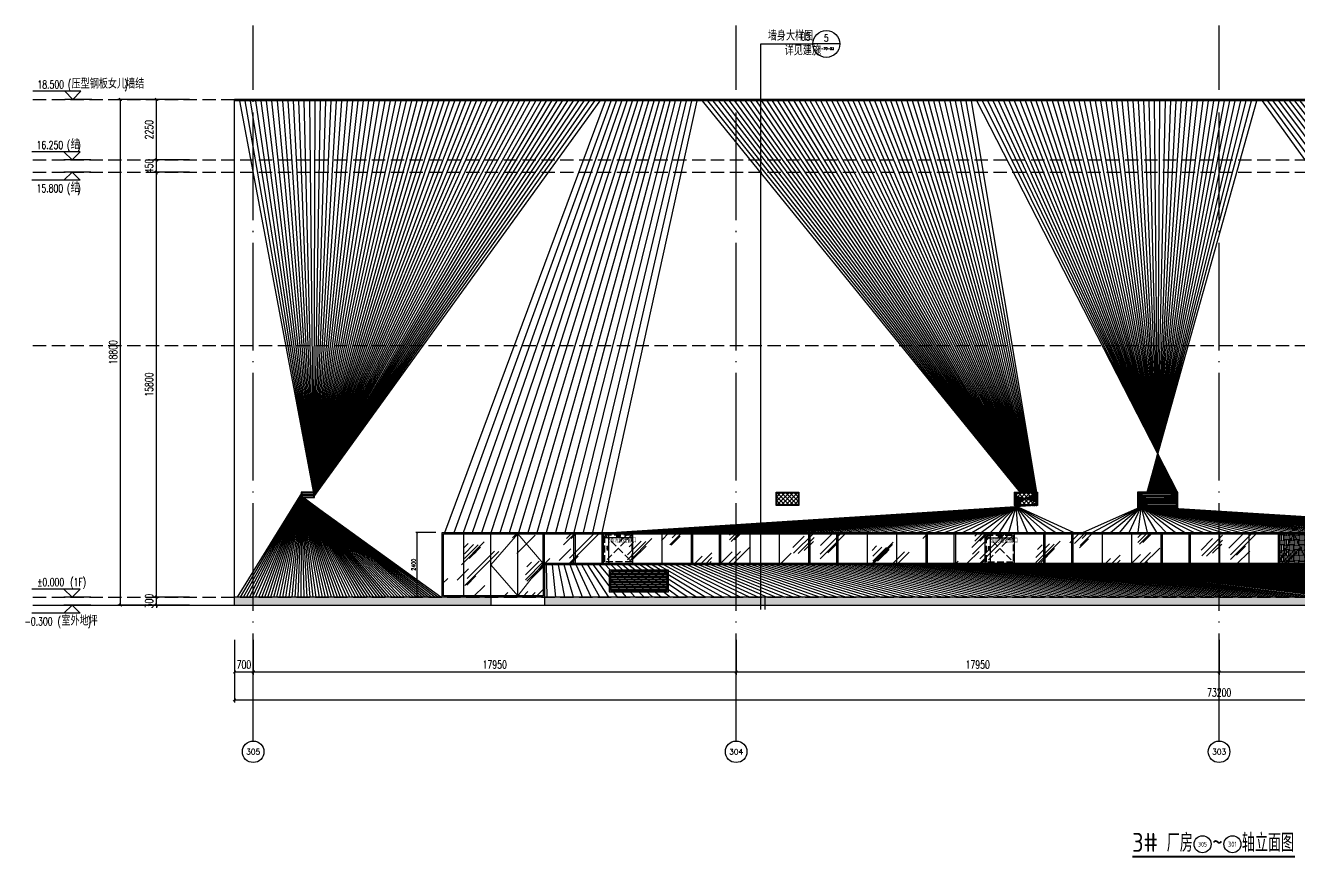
# Model space of a CAD drawing. Extents: x -4210259 to 293730, y -7499 to 868879.
# Drawn here: x -363294 to -315941, y 507556 to 538485 of the extents above; entities that cross this region are included whole.
import ezdxf
from ezdxf.enums import TextEntityAlignment as Align

# ---------------------------------------------------------------- set-up
doc = ezdxf.new("R2010")
doc.units = 0
doc.header["$LTSCALE"] = 1000
doc.header["$MEASUREMENT"] = 0
for name, pattern in [('__DASH', [0.35, 0.25, -0.1]), ('DASH', [0.35, 0.25, -0.1]), ('DOTE', [2.4200000000000004, 2, -0.2, 0.02, -0.2])]:
    doc.linetypes.add(name, pattern=pattern)
doc.layers.get('Defpoints').update_dxf_attribs({"color": 210})
for name, color, linetype in [('A-AXIS-D', 1, 'Continuous'), ('A-AXIS-DOTE', 14, 'DOTE'), ('A-AXIS-DP', 126, 'Continuous'), ('A-AXIS-SYMB', 3, 'Continuous'), ('A-HATCH-2', 251, 'Continuous'), ('A-LIN-V', 9, 'Continuous'), ('A-WINDOW', 140, 'Continuous'), ('A-云线', 50, 'Continuous'), ('AS-WALL', 40, 'Continuous'), ('DIM_ELEV', 3, 'Continuous'), ('DIM_SYMB', 3, 'Continuous'), ('PUB_DIM', 3, 'Continuous'), ('PUB_TEXT', 7, 'Continuous'), ('SPACE', 7, 'Continuous'), ('SPACE_HATCH', 8, 'Continuous'), ('建-文字', 7, 'Continuous')]:
    doc.layers.add(name, color=color, linetype=linetype)
doc.layers.add('A-WALL-HATCH', color=8, linetype='Continuous', lineweight=13)
doc.layers.add('A-加建区域', color=47, linetype='Continuous', plot=False)
doc.styles.add('_TCH_AXIS', font='COMPLEX', dxfattribs={"bigfont": 'GBCBIG'})
doc.styles.add('_TCH_DIM', font='SIMPLEX', dxfattribs={"bigfont": 'GBCBIG'})
doc.styles.add('_TCH_DIM_T3', font='SIMPLEX', dxfattribs={"width": 0.7058823529411765, "bigfont": 'GBCBIG'})
doc.styles.add('_TCH_SPACE', font='SIMPLEX', dxfattribs={"height": 5, "bigfont": 'GBCBIG'})
doc.styles.add('A-DIM_T3', font='SIMPLEX', dxfattribs={"width": 0.7058823529411765, "bigfont": 'GBCBIG'})
doc.styles.add('A-STANDARD', font='SIMPLEX', dxfattribs={"bigfont": 'GBCBIG'})
doc.styles.get("Standard").update_dxf_attribs({"font": 'gbenor.shx', "bigfont": 'gbcbig.shx'})
doc.dimstyles.new('_TCH_ARCH&&100', dxfattribs={"dimtxt": 297.5, "dimasz": 100, "dimexe": 100, "dimexo": 100, "dimgap": 126.25, "dimtad": 1, "dimdec": 0, "dimzin": 0, "dimdsep": 46, "dimtxsty": '_TCH_DIM_T3', "dimblk": 'ARCHTICK', "dimcen": 0.09, "dimclrt": 7, "dimazin": 2, "dimtfac": 1, "dimtdec": 0, "dimtix": 1, "dimtmove": 2, "dimatfit": 3, "dimfxl": 0, "dimtolj": 1, "dimtzin": 0, "dimarcsym": 0})
doc.dimstyles.new('_TCH_ARCH&&20', dxfattribs={"dimtxt": 59.5, "dimasz": 20, "dimexe": 20, "dimexo": 20, "dimgap": 25.25, "dimtad": 1, "dimdec": 0, "dimzin": 0, "dimdsep": 46, "dimtxsty": '_TCH_DIM_T3', "dimblk": 'ARCHTICK', "dimcen": 0.09, "dimclrt": 7, "dimazin": 2, "dimtfac": 1, "dimtdec": 0, "dimtix": 1, "dimtmove": 2, "dimatfit": 3, "dimfxl": 0, "dimtolj": 1, "dimtzin": 0, "dimarcsym": 0})
doc.dimstyles.new('_TCH_ARCH&&50', dxfattribs={"dimtxt": 148.75, "dimasz": 50, "dimexe": 50, "dimexo": 50, "dimgap": 63.12500000000001, "dimtad": 1, "dimdec": 0, "dimzin": 0, "dimdsep": 46, "dimtxsty": '_TCH_DIM_T3', "dimblk": 'ARCHTICK', "dimcen": 0.09, "dimclrt": 7, "dimazin": 2, "dimtfac": 1, "dimtdec": 0, "dimtix": 1, "dimtmove": 2, "dimatfit": 3, "dimfxl": 0, "dimtolj": 1, "dimtzin": 0, "dimarcsym": 0})
doc.dimstyles.new('A-DIM&&100', dxfattribs={"dimtxt": 297.5, "dimasz": 100, "dimexe": 100, "dimexo": 100, "dimgap": 126.25, "dimtad": 1, "dimdec": 0, "dimzin": 0, "dimdsep": 46, "dimtxsty": 'A-DIM_T3', "dimblk": 'ARCHTICK', "dimcen": 0.09, "dimclrt": 7, "dimazin": 2, "dimtfac": 1, "dimtdec": 0, "dimtix": 1, "dimtmove": 2, "dimatfit": 3, "dimfxl": 0, "dimtolj": 1, "dimtzin": 0, "dimarcsym": 0})
pattern_1 = [(0, (0, 0), (187.5, 187.5), [187.5, -187.5]), (0, (0, 70.3125), (187.5, 187.5), [187.5, -187.5]), (0, (0, 140.625), (187.5, 187.5), [187.5, -187.5]), (90, (23.4375, 164.0625), (-187.5, 187.5), [187.5, -187.5]), (90, (93.75, 164.0625), (-187.5, 187.5), [187.5, -187.5]), (90, (164.0625, 164.0625), (-187.5, 187.5), [187.5, -187.5])]
pattern_2 = [(180, (0, 0), (-7.105427357601002e-15, -95.25), []), (180, (-15.87500685704576, 15.87500685704577), (-7.105427357601002e-15, -95.25), []), (180, (-31.75001371409153, 31.75001371409153), (-7.105427357601002e-15, -95.25), []), (180, (-47.62505592647635, 47.62505592647636), (-7.105427357601002e-15, -95.25), [])]

# ---------------------------------------------------------------- blocks, each defined once
blk = doc.blocks.new('_ArchTick')
at = {"color": 0, "linetype": 'ByBlock', "const_width": 0.4}
blk.add_lwpolyline([(-0.5, -0.5), (0.5, 0.5)], dxfattribs=at)
blk = doc.blocks.new('*D1222')
at = {"layer": 'Defpoints', "color": 0}
for p in [(74221.80499686534, -10680.46465537779), (75221.80499686545, -10680.46465537779), (75221.80499686545, -10753.76423470485)]:
    blk.add_point(p, dxfattribs=at)
at = {"layer": 'PUB_DIM', "color": 0, "lineweight": -2}
for p, q in [((74221.80499686534, -10700.46465537779), (74221.80499686534, -10773.76423470485)), ((74221.80499686534, -10753.76423470485), (75221.80499686545, -10753.76423470485)), ((75221.80499686545, -10700.46465537779), (75221.80499686545, -10773.76423470485))]:
    blk.add_line(p, q, dxfattribs=at)
at = {"layer": 'PUB_DIM', "color": 0, "lineweight": -2, "xscale": 20, "yscale": 20, "zscale": 20, "rotation": 180}
blk.add_blockref('_ArchTick', (74221.80499686534, -10753.76423470485), dxfattribs=at)
at = {"layer": 'PUB_DIM', "color": 0, "lineweight": -2, "xscale": 20, "yscale": 20, "zscale": 20}
blk.add_blockref('_ArchTick', (75221.80499686545, -10753.76423470485), dxfattribs=at)
at = {"layer": 'PUB_DIM', "color": 7, "insert": (74721.8049968654, -10698.76423470485), "char_height": 59.5, "attachment_point": 5, "style": '_TCH_DIM_T3'}
blk.add_mtext('\\A1;1000', dxfattribs=at)
blk = doc.blocks.new('*D1223')
at = {"layer": 'Defpoints', "color": 0}
for p in [(74323.0209562667, -10659.13845430536), (74374.43171621527, -10659.13845430536), (74323.0209562667, -11659.13845430513)]:
    blk.add_point(p, dxfattribs=at)
at = {"layer": 'PUB_DIM', "color": 0, "lineweight": -2}
for p, q in [((74343.0209562667, -10659.13845430536), (74394.43171621527, -10659.13845430536)), ((74374.43171621527, -11659.13845430513), (74374.43171621527, -10659.13845430536)), ((74343.0209562667, -11659.13845430513), (74394.43171621527, -11659.13845430513))]:
    blk.add_line(p, q, dxfattribs=at)
at = {"layer": 'PUB_DIM', "color": 0, "lineweight": -2, "xscale": 20, "yscale": 20, "zscale": 20}
for p, rotation in [((74374.43171621527, -10659.13845430536), 90), ((74374.43171621527, -11659.13845430513), 270)]:
    blk.add_blockref('_ArchTick', p, dxfattribs=dict(at, rotation=rotation))
at = {"layer": 'PUB_DIM', "color": 7, "insert": (74319.43171621526, -11159.13845430526), "char_height": 59.5, "attachment_point": 5, "rotation": 90, "style": '_TCH_DIM_T3'}
blk.add_mtext('\\A1;1000', dxfattribs=at)
blk = doc.blocks.new('342432')
at = {"layer": 'A-WALL-HATCH'}
h = blk.add_hatch(dxfattribs=at)
h.set_pattern_fill('ANSI34', color=256, scale=10, angle=135)
h.set_pattern_definition(pattern_2)
h.paths.add_polyline_path([(-1664950.163610137, 519967.4520265143), (-1664510.163610137, 519967.4520265143), (-1664510.163610137, 520107.4520265143), (-1664950.163610137, 520107.4520265143)])
at = {"layer": 'A-WINDOW'}
for points in [[(-1664980.163610137, 519937.4520265143), (-1664480.163610137, 519937.4520265143), (-1664480.163610137, 520137.4520265143), (-1664980.163610137, 520137.4520265143)], [(-1664950.163610137, 519967.4520265143), (-1664510.163610137, 519967.4520265143), (-1664510.163610137, 520107.4520265143), (-1664950.163610137, 520107.4520265143)]]:
    blk.add_lwpolyline(points, close=True, dxfattribs=at)
blk = doc.blocks.new('w42341232')
at = {"layer": 'A-HATCH-2'}
h = blk.add_hatch(dxfattribs=at)
h.set_pattern_fill('ANSI37', color=256, scale=70)
h.set_pattern_definition([(45, (0, 0), (-78.57724105935509, 78.57724105935509), []), (135, (0, 0), (-78.57724105935509, -78.57724105935507), [])])
h.paths.add_polyline_path([(-326518.0976052908, 521107.4520265142), (-325728.0976052908, 521107.4520265142), (-325728.0976052908, 520667.4520265142), (-326518.0976052908, 520667.4520265142)])
at = {"layer": 'A-WINDOW'}
for points in [[(-326548.0976052908, 521137.4520265142), (-325698.0976052908, 521137.4520265142), (-325698.0976052908, 520637.4520265142), (-326548.0976052908, 520637.4520265142)], [(-326518.0976052908, 521107.4520265142), (-325728.0976052908, 521107.4520265142), (-325728.0976052908, 520667.4520265142), (-326518.0976052908, 520667.4520265142)]]:
    blk.add_lwpolyline(points, close=True, dxfattribs=at)
blk = doc.blocks.new('*D472')
at = {"layer": 'A-AXIS-D', "color": 0, "lineweight": -2}
for p, q in [((-358529.4559648435, 535737.452026525), (-359862.7892981769, 535737.452026525)), ((-359762.7892981769, 516937.4520265248), (-359762.7892981769, 535737.452026525)), ((-358529.4559648435, 516937.4520265248), (-359862.7892981769, 516937.4520265248))]:
    blk.add_line(p, q, dxfattribs=at)
at = {"layer": 'Defpoints', "color": 0}
for p in [(-359762.7892981769, 535737.452026525), (-358429.4559648435, 535737.452026525), (-358429.4559648435, 516937.4520265248)]:
    blk.add_point(p, dxfattribs=at)
at = {"layer": 'A-AXIS-D', "color": 0, "lineweight": -2, "xscale": 100, "yscale": 100, "zscale": 100}
for p, rotation in [((-359762.7892981769, 535737.452026525), 90), ((-359762.7892981769, 516937.4520265248), 270)]:
    blk.add_blockref('_ArchTick', p, dxfattribs=dict(at, rotation=rotation))
at = {"layer": 'A-AXIS-D', "color": 7, "insert": (-360037.7892981767, 526337.4520265249), "char_height": 297.5, "attachment_point": 5, "rotation": 90, "style": '_TCH_DIM_T3'}
blk.add_mtext('\\A1;18800', dxfattribs=at)
blk = doc.blocks.new('*D473')
at = {"layer": 'A-AXIS-D', "color": 0, "lineweight": -2}
for p, q in [((-357194.4559648426, 517237.4520265251), (-358527.7892981762, 517237.4520265251)), ((-358427.7892981762, 517237.4520265251), (-358427.7892981762, 517337.4520265251)), ((-358427.7892981762, 516937.4520265248), (-358427.7892981762, 517237.4520265251)), ((-357194.4559648426, 516937.4520265248), (-358527.7892981762, 516937.4520265248)), ((-358427.7892981762, 516937.4520265248), (-358427.7892981762, 516837.4520265248))]:
    blk.add_line(p, q, dxfattribs=at)
at = {"layer": 'Defpoints', "color": 0}
for p in [(-358427.7892981762, 517237.4520265251), (-357094.4559648426, 517237.4520265251), (-357094.4559648426, 516937.4520265248)]:
    blk.add_point(p, dxfattribs=at)
at = {"layer": 'A-AXIS-D', "color": 0, "lineweight": -2, "xscale": 100, "yscale": 100, "zscale": 100}
for p, rotation in [((-358427.7892981762, 517237.4520265251), 270), ((-358427.7892981762, 516937.4520265248), 90)]:
    blk.add_blockref('_ArchTick', p, dxfattribs=dict(at, rotation=rotation))
at = {"layer": 'A-AXIS-D', "color": 7, "insert": (-358702.789298176, 517087.4520265249), "char_height": 297.5, "attachment_point": 5, "rotation": 90, "style": '_TCH_DIM_T3'}
blk.add_mtext('\\A1;300', dxfattribs=at)
blk = doc.blocks.new('*D474')
at = {"layer": 'A-AXIS-D', "color": 0, "lineweight": -2}
for p, q in [((-357194.4559648426, 533037.4520265253), (-358527.7892981762, 533037.4520265253)), ((-358427.7892981762, 517237.4520265251), (-358427.7892981762, 533037.4520265253)), ((-357194.4559648426, 517237.4520265251), (-358527.7892981762, 517237.4520265251))]:
    blk.add_line(p, q, dxfattribs=at)
at = {"layer": 'Defpoints', "color": 0}
for p in [(-358427.7892981762, 533037.4520265253), (-357094.4559648426, 533037.4520265253), (-357094.4559648426, 517237.4520265251)]:
    blk.add_point(p, dxfattribs=at)
at = {"layer": 'A-AXIS-D', "color": 0, "lineweight": -2, "xscale": 100, "yscale": 100, "zscale": 100}
for p, rotation in [((-358427.7892981762, 533037.4520265253), 90), ((-358427.7892981762, 517237.4520265251), 270)]:
    blk.add_blockref('_ArchTick', p, dxfattribs=dict(at, rotation=rotation))
at = {"layer": 'A-AXIS-D', "color": 7, "insert": (-358702.789298176, 525137.4520265252), "char_height": 297.5, "attachment_point": 5, "rotation": 90, "style": '_TCH_DIM_T3'}
blk.add_mtext('\\A1;15800', dxfattribs=at)
blk = doc.blocks.new('*D475')
at = {"layer": 'A-AXIS-D', "color": 0, "lineweight": -2}
for p, q in [((-357194.4559648426, 533487.4520265253), (-358527.7892981762, 533487.4520265253)), ((-358427.7892981762, 533487.4520265253), (-358427.7892981762, 533587.4520265253)), ((-358427.7892981762, 533037.4520265253), (-358427.7892981762, 533487.4520265253)), ((-357194.4559648426, 533037.4520265253), (-358527.7892981762, 533037.4520265253)), ((-358427.7892981762, 533037.4520265253), (-358427.7892981762, 532937.4520265253))]:
    blk.add_line(p, q, dxfattribs=at)
at = {"layer": 'Defpoints', "color": 0}
for p in [(-358427.7892981762, 533487.4520265253), (-357094.4559648426, 533487.4520265253), (-357094.4559648426, 533037.4520265253)]:
    blk.add_point(p, dxfattribs=at)
at = {"layer": 'A-AXIS-D', "color": 0, "lineweight": -2, "xscale": 100, "yscale": 100, "zscale": 100}
for p, rotation in [((-358427.7892981762, 533487.4520265253), 270), ((-358427.7892981762, 533037.4520265253), 90)]:
    blk.add_blockref('_ArchTick', p, dxfattribs=dict(at, rotation=rotation))
at = {"layer": 'A-AXIS-D', "color": 7, "insert": (-358702.789298176, 533262.4520265253), "char_height": 297.5, "attachment_point": 5, "rotation": 90, "style": '_TCH_DIM_T3'}
blk.add_mtext('\\A1;450', dxfattribs=at)
blk = doc.blocks.new('*D476')
at = {"layer": 'A-AXIS-D', "color": 0, "lineweight": -2}
for p, q in [((-357194.4559648426, 535737.4520265252), (-358527.7892981762, 535737.4520265252)), ((-358427.7892981762, 533487.4520265253), (-358427.7892981762, 535737.4520265252)), ((-357194.4559648426, 533487.4520265253), (-358527.7892981762, 533487.4520265253))]:
    blk.add_line(p, q, dxfattribs=at)
at = {"layer": 'Defpoints', "color": 0}
for p in [(-358427.7892981762, 535737.4520265252), (-357094.4559648426, 535737.4520265252), (-357094.4559648426, 533487.4520265253)]:
    blk.add_point(p, dxfattribs=at)
at = {"layer": 'A-AXIS-D', "color": 0, "lineweight": -2, "xscale": 100, "yscale": 100, "zscale": 100}
for p, rotation in [((-358427.7892981762, 535737.4520265252), 90), ((-358427.7892981762, 533487.4520265253), 270)]:
    blk.add_blockref('_ArchTick', p, dxfattribs=dict(at, rotation=rotation))
at = {"layer": 'A-AXIS-D', "color": 7, "insert": (-358702.789298176, 534612.4520265253), "char_height": 297.5, "attachment_point": 5, "rotation": 90, "style": '_TCH_DIM_T3'}
blk.add_mtext('\\A1;2250', dxfattribs=at)
blk = doc.blocks.new('*D751')
at = {"layer": 'A-AXIS-DP', "color": 0, "lineweight": -2}
for p, q in [((-348045.0000038234, 519637.4520265395), (-348780.0000076382, 519637.4520265395)), ((-348730.0000076382, 517237.4520265294), (-348730.0000076382, 519637.4520265395)), ((-348045.0000038234, 517237.4520265294), (-348780.0000076382, 517237.4520265294))]:
    blk.add_line(p, q, dxfattribs=at)
at = {"layer": 'Defpoints', "color": 0}
for p in [(-348730.0000076382, 519637.4520265395), (-347995.0000038234, 519637.4520265395), (-347995.0000038234, 517237.4520265294)]:
    blk.add_point(p, dxfattribs=at)
at = {"layer": 'A-AXIS-DP', "color": 0, "lineweight": -2, "xscale": 50, "yscale": 50, "zscale": 50}
for p, rotation in [((-348730.0000076382, 519637.4520265395), 90), ((-348730.0000076382, 517237.4520265294), 270)]:
    blk.add_blockref('_ArchTick', p, dxfattribs=dict(at, rotation=rotation))
at = {"layer": 'A-AXIS-DP', "color": 7, "insert": (-348867.500007638, 518437.4520265344), "char_height": 148.75, "attachment_point": 5, "rotation": 90, "style": '_TCH_DIM_T3'}
blk.add_mtext('\\A1;2400', dxfattribs=at)
blk = doc.blocks.new('*D752')
at = {"layer": 'A-AXIS-D', "color": 0, "lineweight": -2}
for p, q in [((-355526.3946462508, 514609.9999999998), (-355526.3946462508, 513313.376494436)), ((-282326.4466519814, 514609.9999999989), (-282326.4466519814, 513313.376494436)), ((-355526.3946462508, 513413.376494436), (-282326.4466519814, 513413.376494436))]:
    blk.add_line(p, q, dxfattribs=at)
at = {"layer": 'Defpoints', "color": 0}
for p in [(-355526.3946462508, 514709.9999999998), (-282326.4466519814, 514709.9999999989), (-282326.4466519814, 513413.376494436)]:
    blk.add_point(p, dxfattribs=at)
at = {"layer": 'A-AXIS-D', "color": 0, "lineweight": -2, "xscale": 100, "yscale": 100, "zscale": 100, "rotation": 180}
blk.add_blockref('_ArchTick', (-355526.3946462508, 513413.376494436), dxfattribs=at)
at = {"layer": 'A-AXIS-D', "color": 0, "lineweight": -2, "xscale": 100, "yscale": 100, "zscale": 100}
blk.add_blockref('_ArchTick', (-282326.4466519814, 513413.376494436), dxfattribs=at)
at = {"layer": 'A-AXIS-D', "color": 7, "insert": (-318926.4206491161, 513688.376494436), "char_height": 297.5, "attachment_point": 5, "style": 'A-DIM_T3'}
blk.add_mtext('\\A1;73200', dxfattribs=at)
blk = doc.blocks.new('*D755')
at = {"layer": 'A-AXIS-D', "color": 0, "lineweight": -2}
for p, q in [((-318926.3946490884, 515649.9999999996), (-318926.3946490884, 514353.3764944368)), ((-300976.3946490887, 515649.9999999994), (-300976.3946490887, 514353.3764944368)), ((-318926.3946490884, 514453.3764944368), (-300976.3946490887, 514453.3764944368))]:
    blk.add_line(p, q, dxfattribs=at)
at = {"layer": 'Defpoints', "color": 0}
for p in [(-318926.3946490884, 515749.9999999996), (-300976.3946490887, 515749.9999999994), (-300976.3946490887, 514453.3764944368)]:
    blk.add_point(p, dxfattribs=at)
at = {"layer": 'A-AXIS-D', "color": 0, "lineweight": -2, "xscale": 100, "yscale": 100, "zscale": 100, "rotation": 180}
blk.add_blockref('_ArchTick', (-318926.3946490884, 514453.3764944368), dxfattribs=at)
at = {"layer": 'A-AXIS-D', "color": 0, "lineweight": -2, "xscale": 100, "yscale": 100, "zscale": 100}
blk.add_blockref('_ArchTick', (-300976.3946490887, 514453.3764944368), dxfattribs=at)
at = {"layer": 'A-AXIS-D', "color": 7, "insert": (-309951.3946490886, 514728.3764944368), "char_height": 297.5, "attachment_point": 5, "style": 'A-DIM_T3'}
blk.add_mtext('\\A1;17950', dxfattribs=at)
blk = doc.blocks.new('*D756')
at = {"layer": 'A-AXIS-D', "color": 0, "lineweight": -2}
for p, q in [((-336876.3946490887, 515649.9999999998), (-336876.3946490887, 514353.376494437)), ((-318926.3946490884, 515649.9999999996), (-318926.3946490884, 514353.376494437)), ((-336876.3946490887, 514453.376494437), (-318926.3946490884, 514453.376494437))]:
    blk.add_line(p, q, dxfattribs=at)
at = {"layer": 'Defpoints', "color": 0}
for p in [(-336876.3946490887, 515749.9999999998), (-318926.3946490884, 515749.9999999996), (-318926.3946490884, 514453.376494437)]:
    blk.add_point(p, dxfattribs=at)
at = {"layer": 'A-AXIS-D', "color": 0, "lineweight": -2, "xscale": 100, "yscale": 100, "zscale": 100, "rotation": 180}
blk.add_blockref('_ArchTick', (-336876.3946490887, 514453.376494437), dxfattribs=at)
at = {"layer": 'A-AXIS-D', "color": 0, "lineweight": -2, "xscale": 100, "yscale": 100, "zscale": 100}
blk.add_blockref('_ArchTick', (-318926.3946490884, 514453.376494437), dxfattribs=at)
at = {"layer": 'A-AXIS-D', "color": 7, "insert": (-327901.3946490885, 514728.376494437), "char_height": 297.5, "attachment_point": 5, "style": 'A-DIM_T3'}
blk.add_mtext('\\A1;17950', dxfattribs=at)
blk = doc.blocks.new('*D757')
at = {"layer": 'A-AXIS-D', "color": 0, "lineweight": -2}
for p, q in [((-354826.3946490887, 515650), (-354826.3946490887, 514353.3764944372)), ((-336876.3946490887, 515649.9999999998), (-336876.3946490887, 514353.3764944372)), ((-354826.3946490887, 514453.3764944372), (-336876.3946490887, 514453.3764944372))]:
    blk.add_line(p, q, dxfattribs=at)
at = {"layer": 'Defpoints', "color": 0}
for p in [(-354826.3946490887, 515750), (-336876.3946490887, 515749.9999999998), (-336876.3946490887, 514453.3764944372)]:
    blk.add_point(p, dxfattribs=at)
at = {"layer": 'A-AXIS-D', "color": 0, "lineweight": -2, "xscale": 100, "yscale": 100, "zscale": 100, "rotation": 180}
blk.add_blockref('_ArchTick', (-354826.3946490887, 514453.3764944372), dxfattribs=at)
at = {"layer": 'A-AXIS-D', "color": 0, "lineweight": -2, "xscale": 100, "yscale": 100, "zscale": 100}
blk.add_blockref('_ArchTick', (-336876.3946490887, 514453.3764944372), dxfattribs=at)
at = {"layer": 'A-AXIS-D', "color": 7, "insert": (-345851.3946490887, 514728.3764944372), "char_height": 297.5, "attachment_point": 5, "style": 'A-DIM_T3'}
blk.add_mtext('\\A1;17950', dxfattribs=at)
blk = doc.blocks.new('*D758')
at = {"layer": 'A-AXIS-D', "color": 0, "lineweight": -2}
for p, q in [((-355526.3946462508, 515650), (-355526.3946462508, 514353.3764944373)), ((-354826.3946490887, 515650), (-354826.3946490887, 514353.3764944373)), ((-355526.3946462508, 514453.3764944373), (-354826.3946490887, 514453.3764944373))]:
    blk.add_line(p, q, dxfattribs=at)
at = {"layer": 'Defpoints', "color": 0}
for p in [(-355526.3946462508, 515750), (-354826.3946490887, 515750), (-354826.3946490887, 514453.3764944373)]:
    blk.add_point(p, dxfattribs=at)
at = {"layer": 'A-AXIS-D', "color": 0, "lineweight": -2, "xscale": 100, "yscale": 100, "zscale": 100, "rotation": 180}
blk.add_blockref('_ArchTick', (-355526.3946462508, 514453.3764944373), dxfattribs=at)
at = {"layer": 'A-AXIS-D', "color": 0, "lineweight": -2, "xscale": 100, "yscale": 100, "zscale": 100}
blk.add_blockref('_ArchTick', (-354826.3946490887, 514453.3764944373), dxfattribs=at)
at = {"layer": 'A-AXIS-D', "color": 7, "insert": (-355176.3946476697, 514728.3764944373), "char_height": 297.5, "attachment_point": 5, "style": 'A-DIM_T3'}
blk.add_mtext('\\A1;700', dxfattribs=at)
blk = doc.blocks.new('紧急救援窗口')
at = {"layer": 'A-LIN-V', "color": 1, "linetype": 'DASH'}
blk.add_lwpolyline([(74221.80499686534, -10659.13845430536), (75221.80499686534, -10659.13845430536), (75221.80499686534, -11659.13845430512), (74221.80499686534, -11659.13845430512)], close=True, dxfattribs=at)
for points in [[(74221.80499686534, -10659.13845430536), (75221.80499686534, -11659.13845430512)], [(75221.80499686534, -10659.13845430536), (74221.80499686534, -11659.13845430512)]]:
    blk.add_lwpolyline(points, dxfattribs=at)
at = {"layer": '建-文字', "style": 'A-STANDARD'}
blk.add_text('消防救援窗口', height=168.7943262411347, dxfattribs=at).set_placement((74385.48576523922, -10947.83563232538))
at = {"layer": 'PUB_DIM'}
for p1, p2, distance, picture, middle in [((74221.80499686534, -10680.46465537779), (75221.80499686545, -10680.46465537779), -73.2995793270602, '*D1222', (74721.8049968654, -10698.76423470485)), ((74323.02095626667, -11659.13845430512), (74323.02095626667, -10659.13845430536), -51.41075994860148, '*D1223', (74319.43171621526, -11159.13845430526))]:
    dim = blk.add_aligned_dim(p1=p1, p2=p2, distance=distance, dimstyle='_TCH_ARCH&&20', dxfattribs=at)
    dim.commit()
    dim.dimension.update_dxf_attribs({"geometry": picture, "text_midpoint": middle})
blk = doc.blocks.new('e54567')
at = {"layer": 'SPACE_HATCH'}
h = blk.add_hatch(dxfattribs=at)
h.set_pattern_fill('土壤', color=1, scale=50, style=0)
h.set_pattern_definition(pattern_1)
h.paths.add_polyline_path([(-1926154.234314967, 518487.4520265022), (-1927143.945426119, 518487.4520267032), (-1927143.94542598, 519587.4520264969), (-1926154.23431484, 519587.4520265487)])
h = blk.add_hatch(dxfattribs=at)
h.set_pattern_fill('土壤', color=1, scale=50, style=0)
h.set_pattern_definition(pattern_1)
h.paths.add_polyline_path([(-1921789.239139973, 518487.4520265028), (-1922778.950251125, 518487.4520267037), (-1922778.950250986, 519587.4520264974), (-1921789.239139846, 519587.4520265492)])
h = blk.add_hatch(dxfattribs=at)
h.set_pattern_fill('土壤', color=1, scale=50, style=0)
h.set_pattern_definition(pattern_1)
h.paths.add_polyline_path([(-1917424.243964978, 518487.4520265033), (-1918413.955076131, 518487.4520267042), (-1918413.955075991, 519587.4520264979), (-1917424.243964851, 519587.4520265497)])
h = blk.add_hatch(dxfattribs=at)
h.set_pattern_fill('土壤', color=1, scale=50, style=0)
h.set_pattern_definition(pattern_1)
h.paths.add_polyline_path([(-1913059.248789984, 518487.4520265033), (-1914048.959901136, 518487.4520267042), (-1914048.959900997, 519587.4520264979), (-1913059.248789857, 519587.4520265497)])
at = {"layer": 'A-WALL-HATCH'}
blk.add_line((-1954476.702952381, 517237.4520265102), (-1954476.702952381, 518469.9999999853), dxfattribs=at)
blk.add_lwpolyline([(-1955476.702952381, 519587.4520265206), (-1956476.702952381, 518437.4520265156), (-1955476.702952381, 517287.4520265106), (-1954526.702952381, 518487.4520265207), (-1955476.702952381, 519587.4520265206)], dxfattribs=at)
at = {"layer": 'A-WINDOW'}
for p, q in [((-1910904.999996178, 534037.4520265257), (-1909504.999996173, 534037.4520265257)), ((-1910904.999996178, 533987.4520265257), (-1909504.999996173, 533987.4520265257)), ((-1910904.999996178, 532837.4520265257), (-1909504.999996173, 532837.4520265257)), ((-1910904.999996178, 532787.4520265257), (-1909504.999996173, 532787.4520265257)), ((-1910904.999996178, 531637.4520265257), (-1909504.999996173, 531637.4520265257)), ((-1910904.999996178, 531587.4520265257), (-1909504.999996173, 531587.4520265257)), ((-1910904.999996178, 530437.4520265257), (-1909504.999996173, 530437.4520265257)), ((-1910904.999996178, 530387.4520265257), (-1909504.999996173, 530387.4520265257)), ((-1910904.999996178, 529237.4520265257), (-1909504.999996173, 529237.4520265257)), ((-1910904.999996178, 529187.4520265257), (-1909504.999996173, 529187.4520265257)), ((-1910904.999996178, 528037.4520265257), (-1909504.999996173, 528037.4520265257)), ((-1910904.999996178, 527987.4520265257), (-1909504.999996173, 527987.4520265257)), ((-1910904.999996178, 526837.4520265257), (-1909504.999996173, 526837.4520265257)), ((-1910904.999996178, 526787.4520265257), (-1909504.999996173, 526787.4520265257)), ((-1910904.999996178, 525637.4520265257), (-1909504.999996172, 525637.4520265257)), ((-1910904.999996178, 525587.4520265257), (-1909504.999996172, 525587.4520265257)), ((-1910904.999996178, 524437.4520265259), (-1909504.999996172, 524437.4520265257)), ((-1910904.999996178, 524387.4520265259), (-1909504.999996172, 524387.4520265257)), ((-1910904.999996178, 523237.4520265259), (-1909504.999996172, 523237.4520265258)), ((-1910904.999996178, 523187.4520265259), (-1909504.999996172, 523187.4520265258)), ((-1910904.999996178, 522037.4520265259), (-1909504.999996173, 522037.4520265258)), ((-1910904.999996178, 521987.4520265259), (-1909504.999996173, 521987.4520265258)), ((-1910904.999996179, 521587.4520265256), (-1910904.999996178, 519637.4520265259)), ((-1909504.999996173, 519637.4520265259), (-1909504.999996173, 521587.4520265256)), ((-1910904.999996178, 520837.4520265259), (-1909504.999996173, 520837.4520265258)), ((-1910904.999996178, 520787.4520265259), (-1909504.999996173, 520787.4520265258)), ((-1957476.702952381, 517287.4520265106), (-1957476.702952381, 519587.4520265206)), ((-1956476.702952381, 517287.4520265106), (-1956476.702952381, 519587.4520265206)), ((-1955476.702952381, 517287.4520265106), (-1955476.702952381, 519587.4520265206)), ((-1954526.702952381, 518487.4520265207), (-1954526.702952381, 519587.4520265208)), ((-1953385.454158632, 518487.4520265209), (-1953385.454158632, 519587.4520265209)), ((-1953335.454158632, 518487.4520265209), (-1953335.454158632, 519587.4520265209)), ((-1952344.205364883, 518487.4520265212), (-1952344.205364883, 519587.4520265214)), ((-1952294.205364883, 518487.452026521), (-1952294.205364883, 519587.452026521)), ((-1951202.956571135, 518487.452026521), (-1951202.956571135, 519587.452026521)), ((-1950111.707777386, 518487.4520265212), (-1950111.707777386, 519587.4520265212)), ((-1949020.458983638, 518487.4520265213), (-1949020.458983638, 519587.4520265213)), ((-1948970.458983638, 518487.4520265214), (-1948970.458983638, 519587.4520265214)), ((-1947979.210189889, 518487.4520265217), (-1947979.210189889, 519587.452026522)), ((-1947929.210189889, 518487.4520265214), (-1947929.210189889, 519587.4520265214)), ((-1946837.96139614, 518487.4520265214), (-1946837.961396141, 519587.4520265214)), ((-1945746.712602392, 518487.4520265216), (-1945746.712602392, 519587.4520265216)), ((-1944655.463808643, 518487.4520265218), (-1944655.463808643, 519587.4520265218)), ((-1944605.463808643, 518487.4520265249), (-1944605.463808643, 519587.4520265249)), ((-1943614.215014894, 518487.4520265252), (-1943614.215014894, 519587.4520265254)), ((-1943564.215014894, 518487.4520265219), (-1943564.215014894, 519587.4520265219)), ((-1942472.966221146, 518487.452026522), (-1942472.966221146, 519587.452026522)), ((-1941381.717427397, 518487.4520265221), (-1941381.717427397, 519587.4520265221)), ((-1940290.468633649, 518487.4520265222), (-1940290.468633649, 519587.4520265222)), ((-1940240.468633649, 518487.4520265193), (-1940240.468633649, 519587.4520265193)), ((-1939249.2198399, 518487.4520265196), (-1939249.2198399, 519587.4520265199)), ((-1939199.2198399, 518487.4520265223), (-1939199.2198399, 519587.4520265223)), ((-1938107.971046151, 518487.4520265224), (-1938107.971046152, 519587.4520265224)), ((-1937016.722252403, 518487.4520265225), (-1937016.722252403, 519587.4520265225)), ((-1935925.473458654, 518487.4520265226), (-1935925.473458654, 519587.4520265226)), ((-1935875.473458654, 518487.4520265227), (-1935875.473458654, 519587.4520265227)), ((-1934884.224664906, 518487.452026523), (-1934884.224664906, 519587.4520265232)), ((-1934834.224664906, 518487.4520265227), (-1934834.224664906, 519587.4520265227)), ((-1933742.975871157, 518487.4520265228), (-1933742.975871157, 519587.4520265228)), ((-1932651.727077408, 518487.452026523), (-1932651.727077408, 519587.452026523)), ((-1931560.47828366, 518487.452026523), (-1931560.47828366, 519587.452026523)), ((-1931510.47828366, 518487.4520265211), (-1931510.47828366, 519587.4520265211)), ((-1930519.229489911, 518487.4520265214), (-1930519.229489911, 519587.4520265217)), ((-1930469.229489911, 518487.4520265231), (-1930469.229489911, 519587.4520265231)), ((-1929377.980696162, 518487.4520265232), (-1929377.980696163, 519587.4520265232)), ((-1928286.731902414, 518487.4520265234), (-1928286.731902414, 519587.4520265234)), ((-1927195.483108665, 518487.4520265238), (-1927195.483108665, 519587.4520265238)), ((-1927145.483108665, 518487.4520265238), (-1927145.483108665, 519587.4520265238)), ((-1926154.234314917, 518487.4520265241), (-1926154.234314917, 519587.4520265243)), ((-1926104.234314917, 518487.4520265239), (-1926104.234314917, 519587.4520265239)), ((-1925012.985521168, 518487.4520265239), (-1925012.985521168, 519587.4520265239)), ((-1923921.736727419, 518487.4520265241), (-1923921.73672742, 519587.4520265241)), ((-1922830.487933671, 518487.4520265241), (-1922830.487933671, 519587.4520265241)), ((-1922780.487933671, 518487.4520265243), (-1922780.487933671, 519587.4520265243)), ((-1921789.239139922, 518487.4520265246), (-1921789.239139922, 519587.4520265249)), ((-1921739.239139922, 518487.4520265242), (-1921739.239139922, 519587.4520265242)), ((-1920647.990346174, 518487.4520265242), (-1920647.990346174, 519587.4520265242)), ((-1919556.741552425, 518487.4520265244), (-1919556.741552425, 519587.4520265244)), ((-1918465.492758676, 518487.4520265245), (-1918465.492758676, 519587.4520265245)), ((-1918415.492758676, 518487.4520265249), (-1918415.492758676, 519587.4520265249)), ((-1917424.243964928, 518487.4520265252), (-1917424.243964928, 519587.4520265254)), ((-1917374.243964928, 518487.4520265246), (-1917374.243964928, 519587.4520265246)), ((-1916282.995171179, 518487.4520265246), (-1916282.995171179, 519587.4520265246)), ((-1915191.74637743, 518487.4520265248), (-1915191.746377431, 519587.4520265248)), ((-1914100.497583682, 518487.4520265249), (-1914100.497583682, 519587.4520265249)), ((-1914050.497583682, 518487.4520265249), (-1914050.497583682, 519587.4520265249)), ((-1913059.248789934, 518487.4520265252), (-1913059.248789934, 519587.4520265254)), ((-1913009.248789933, 518487.4520265249), (-1913009.248789934, 519587.4520265249)), ((-1911917.999996179, 519587.4520265255), (-1911917.999996178, 518487.4520265245)), ((-1911917.999996185, 518487.4520265251), (-1911917.999996185, 519587.4520265251)), ((-1910954.999996178, 519587.4520265256), (-1910954.999996178, 518487.4520265246)), ((-1910904.999996178, 519637.4520265259), (-1909504.999996173, 519637.4520265258))]:
    blk.add_line(p, q, dxfattribs=at)
for points in [[(-1910954.999996179, 535687.4520265101), (-1909454.999996179, 535687.4520265101), (-1909454.999996179, 518437.4520265246), (-1954476.702952381, 518437.4520265207), (-1954476.702952381, 517237.4520265107), (-1958281.049255474, 517237.4520265102), (-1958281.049255474, 519637.4520265203), (-1910954.999996178, 519637.4520265256), (-1910954.999996179, 531737.4520265153)], [(-1910904.999996178, 519587.4520265259), (-1909504.999996173, 519587.4520265259), (-1909504.999996173, 518487.4520265121), (-1910904.999996179, 518487.4520265121)]]:
    blk.add_lwpolyline(points, close=True, dxfattribs=at)
for points in [[(-1910904.999996178, 519637.4520265259), (-1910904.999996179, 531737.4520265153), (-1910904.999996179, 535637.4520265101), (-1909504.999996179, 535637.4520265101), (-1909504.999996179, 519637.4520265258)], [(-1954526.702952381, 518487.4520265207), (-1954526.702952381, 517287.4520265107), (-1958231.049255474, 517287.4520265102), (-1958231.049255474, 519587.4520265203), (-1910954.999996178, 519587.4520265256)], [(-1954476.702952381, 518437.4520265207), (-1954476.702952381, 519587.4520265208)], [(-1927195.483108665, 518487.4520265232), (-1926624.839665822, 519587.4520265238), (-1926104.23431491, 518487.4520265228)], [(-1922830.487933671, 518487.4520265235), (-1922259.844490828, 519587.4520265241), (-1921739.239139916, 518487.4520265231)], [(-1918465.492758676, 518487.4520265239), (-1917894.849315833, 519587.4520265245), (-1917374.243964921, 518487.4520265235)], [(-1914100.497583682, 518487.4520265248), (-1913529.854140839, 519587.4520265253), (-1913009.248789927, 518487.4520265243)], [(-1910904.999996179, 518487.4520265121), (-1910204.999996176, 519587.4520265259), (-1909504.999996173, 518487.4520265121)], [(-1910954.999996178, 518487.4520265246), (-1954476.702952381, 518487.4520265207)]]:
    blk.add_lwpolyline(points, dxfattribs=at)
for p in [(-2026460.410343955, 530209.1384542906), (-2012280.410343955, 530199.1384542906), (-1994820.410343953, 530189.1384542901)]:
    blk.add_blockref('紧急救援窗口', p, dxfattribs=at)
at = {"layer": 'SPACE', "color": 1, "style": '_TCH_SPACE'}
for p in [(-1926941.068677878, 519837.4520265192), (-1922576.073502884, 519837.4520265197), (-1918211.078327889, 519837.4520265203), (-1913846.083152895, 519837.4520265203)]:
    blk.add_text('自然补风窗，有效面积', height=96.45390070921985, dxfattribs=at).set_placement(p)
at = {"layer": 'SPACE', "color": 1, "style": '_TCH_SPACE', "width": 0.7058823529411765}
for s, height, p in [('1.09m', 59.5, (-1926706.834635325, 519735.0770265192)), ('2', 29.75, (-1926514.834635325, 519770.0770265192)), ('1.09m', 59.5, (-1922341.83946033, 519735.0770265197)), ('2', 29.75, (-1922149.83946033, 519770.0770265197)), ('1.09m', 59.5, (-1917976.844285336, 519735.0770265203)), ('2', 29.75, (-1917784.844285336, 519770.0770265203)), ('1.09m', 59.5, (-1913611.849110341, 519735.0770265203)), ('2', 29.75, (-1913419.849110341, 519770.0770265203))]:
    blk.add_text(s, height=height, dxfattribs=at).set_placement(p)

msp = doc.modelspace()

# ---------------------------------------------------------------- hatches: boundary and pattern name
at = {"layer": 'A-HATCH-2'}
h = msp.add_hatch(dxfattribs=at)
h.set_pattern_fill('ANSI31', color=256, scale=150, angle=45)
h.set_pattern_definition([(90, (-40598842935.62118, -3384804562.000004), (-238.125, -1.848892746611746e-30), [])])
h.paths.add_polyline_path([(-353022.4439083835, 520967.4520265143), (-353022.4439083836, 521107.4520265142), (-352582.4439083837, 521107.4520265142), (-352582.4439083836, 520967.4520265143)], flags=16)
h.paths.add_polyline_path([(-320467.0976052908, 521137.4520265142), (-320467.0976052908, 520537.4520265142), (-321967.0976052908, 520537.4520265142), (-321967.0976052908, 521137.4520265142)], flags=16)
h.paths.add_polyline_path([(-326548.0976052908, 520637.4520265142), (-326548.0976052908, 521137.4520265142), (-325698.0976052908, 521137.4520265142), (-325698.0976052908, 520637.4520265142)], flags=16)
h.paths.add_polyline_path([(-335398.0976052908, 520637.4520265143), (-335398.0976052908, 521137.4520265143), (-334548.0976052908, 521137.4520265141), (-334548.0976052908, 520637.4520265142)], flags=16)
h.paths.add_polyline_path([(-355526.4466500652, 517237.4520265246), (-347764.8838471933, 517237.4520265249), (-347764.8838471934, 519637.4520265351), (-300476.3946490886, 519637.4520265398), (-300476.3946490886, 535687.4520265249), (-355526.4466500652, 535687.4520265249)])
h = msp.add_hatch(dxfattribs=at)
h.set_pattern_fill('ANSI31', color=256, scale=150, angle=45)
h.set_pattern_definition([(90, (-40598847555.62118, -3384804562.000004), (-238.125, -1.848892746611746e-30), [])])
h.paths.add_polyline_path([(-341598.0976052908, 517437.4520265248), (-341598.0976052908, 518237.4520265249), (-339398.0976052908, 518237.4520265249), (-339398.0976052908, 517437.4520265248)])
h.paths.add_polyline_path([(-343960.1465274654, 517237.4520265246), (-298910, 517237.4520265246), (-298910, 518437.4520265394), (-343960.1465274654, 518437.4520265344)])
h = msp.add_hatch(dxfattribs=at)
h.set_pattern_fill('ANSI38', color=256, scale=150)
h.set_pattern_definition([(45, (0, 0), (-168.3798022700466, 168.3798022700466), []), (135, (0, 0), (-505.1394068101398, 168.3798022700467), [595.3125, -357.1875])])
h.paths.add_polyline_path([(-343998.0976052908, 517237.4520265253), (-282326.3946451535, 517237.4520265253), (-282326.3946451535, 516937.4520265246), (-343998.0976052908, 516937.4520265246)])
h.paths.add_polyline_path([(-345998.0976052908, 517237.4520265251), (-355526.4466500652, 517237.4520265251), (-355526.4466500652, 516937.452026534), (-345998.0976052908, 516937.452026534)])
at = {"layer": 'A-WALL-HATCH'}
h = msp.add_hatch(dxfattribs=at)
h.set_pattern_fill('玻璃2', color=256, scale=200)
h.set_pattern_definition([(45, (869658.605354728, 120), (0, 3054.701294725886), [1200, -720, 1200, -720, 480, -1046.56314]), (45, (869598.605354728, 180), (0, 3054.701294725886), [960, -1200, 720, -720, 840, -926.56314]), (45, (869598.605354728, 360), (0, 3054.701294725886), [720, -1440, 480, -720, 1080, -926.56314]), (45, (869778.605354728, 180), (0, 3054.701294725886), [720, -1440, 600, -2606.563]), (45, (869958.605354728, 360), (0, 3054.701294725886), [360, -1800, 240, -2966.563]), (45, (869658.605354728, 660), (0, 3054.701294725886), [240, -1800, 240, -960, 600, -1526.56314]), (45, (870738.605354728, 480), (0, 3054.701294725886), [1200, -1800, 1440, -950.5631400000001]), (45, (870738.605354728, 300), (0, 3054.701294725886), [1680, -1200, 1800, -710.56314]), (45, (871038.605354728, 540), (0, -3394.112549695429), [1200, -1680, 960, -1526.56314]), (45, (870858.605354728, 900), (0, 3054.701294725886), [600, -2400, 720, -1646.56314]), (45, (871218.605354728, 720), (0, 3054.701294725886), [480, -2400, 480, -2006.563])])
h.paths.add_polyline_path([(-300476.3946490888, 535687.4520265248), (-298976.3946490888, 535687.4520265247), (-298976.3946490888, 518437.4520265393), (-343998.0976052908, 518453.7260132749), (-343998.0976052908, 517253.7260132499), (-347802.4439083836, 517237.4520265174), (-347802.4439083836, 519637.4520265425), (-300476.3946490886, 519637.4520265404)])
h = msp.add_hatch(dxfattribs=at)
h.set_pattern_fill('ANSI34', color=256, scale=10, angle=135)
h.set_pattern_definition([(180, (19631, 3099.999999989348), (-7.105427357601002e-15, -95.25), []), (180, (19615.12499314296, 3115.875006846394), (-7.105427357601002e-15, -95.25), []), (180, (19599.24998628591, 3131.750013703439), (-7.105427357601002e-15, -95.25), []), (180, (19583.37494407353, 3147.625055915824), (-7.105427357601002e-15, -95.25), [])])
h.paths.add_polyline_path([(-321917.0976052908, 520587.4520265142), (-320517.0976052908, 520587.4520265142), (-320517.0976052908, 521087.4520265142), (-321917.0976052908, 521087.4520265142)])
h = msp.add_hatch(dxfattribs=at)
h.set_pattern_fill('ANSI34', color=256, scale=10, angle=135)
h.set_pattern_definition(pattern_2)
h.paths.add_polyline_path([(-341548.0976052908, 517487.4520265249), (-339448.0976052908, 517487.4520265249), (-339448.0976052908, 518187.4520265249), (-341548.0976052908, 518187.4520265249)])

# ---------------------------------------------------------------- linework, layer by layer
at = {"layer": 'A-AXIS-D'}
for centre in [(-354829.8394624618, 511487.4668602233), (-336879.8394624618, 511487.4668602234), (-318929.8394624613, 511487.4668602234)]:
    msp.add_circle(centre, 400, dxfattribs=at)
at = {"layer": 'A-AXIS-DOTE', "ltscale": 2}
for p, q in [((-354826.3946490888, 511887.4520265246), (-354826.3946490887, 538485.0684404911)), ((-336876.3946490887, 511887.4520265246), (-336876.3946490887, 538485.0684404911)), ((-318926.3946490887, 511887.4520265246), (-318926.3946490887, 538485.0684404911))]:
    msp.add_line(p, q, dxfattribs=at)
at = {"layer": 'A-AXIS-DOTE', "linetype": '__DASH', "ltscale": 2}
for p, q in [((-363020.3221978311, 535737.4520265249), (-274992.4671003456, 535737.4520265248)), ((-363020.3221978311, 533487.4520265249), (-274992.4671003456, 533487.4520265248)), ((-363020.3221978311, 533037.4520265249), (-274992.4671003456, 533037.4520265248)), ((-363020.3221978311, 517237.4520265249), (-273756.3946494086, 517237.4520265247))]:
    msp.add_line(p, q, dxfattribs=at)
at = {"layer": 'A-AXIS-SYMB', "color": 1}
for p, q in [((-335956.9893772891, 537800), (-334029.6004793609, 537800)), ((-335956.9893772891, 516769.9999999997), (-335956.9893772891, 537800)), ((-333029.6004793609, 537800), (-334029.6004793609, 537800))]:
    msp.add_line(p, q, dxfattribs=at)
at = {"layer": 'A-AXIS-SYMB', "color": 1, "const_width": 50}
msp.add_lwpolyline([(-335806.9893772891, 516769.9999999997), (-335806.9893772891, 517269.9999999997)], dxfattribs=at)
at = {"layer": 'A-AXIS-SYMB', "color": 1}
msp.add_circle((-333529.6004793609, 537800), 500, dxfattribs=at)
at = {"layer": 'A-LIN-V'}
for p, q in [((-282326.3946451535, 535737.4520265249), (-355526.4466500652, 535737.4520265249)), ((-355526.4466500652, 516937.452026534), (-355526.4466500652, 535737.4520265249)), ((-282326.3946451535, 535687.4520265248), (-355526.4466500652, 535687.4520265249)), ((-282326.3946451535, 517237.4520265247), (-355526.4466500652, 517237.4520265246)), ((-345998.0976052908, 517237.4520265245), (-345998.0976052908, 516937.4520265245)), ((-343998.0976052908, 517237.4520265253), (-343998.0976052908, 516937.4520265245))]:
    msp.add_line(p, q, dxfattribs=at)
at = {"layer": 'A-WINDOW'}
for points in [[(-321967.0976052908, 520537.4520265142), (-320467.0976052908, 520537.4520265142), (-320467.0976052908, 521137.4520265142), (-321967.0976052908, 521137.4520265142)], [(-321917.0976052908, 520587.4520265142), (-320517.0976052908, 520587.4520265142), (-320517.0976052908, 521087.4520265142), (-321917.0976052908, 521087.4520265142)], [(-341598.0976052908, 517437.4520265249), (-339398.0976052908, 517437.4520265249), (-339398.0976052908, 518237.4520265249), (-341598.0976052908, 518237.4520265249)], [(-341548.0976052908, 517487.4520265249), (-339448.0976052908, 517487.4520265249), (-339448.0976052908, 518187.4520265249), (-341548.0976052908, 518187.4520265249)]]:
    msp.add_lwpolyline(points, close=True, dxfattribs=at)
at = {"layer": 'A-加建区域', "linetype": '__DASH', "ltscale": 2}
msp.add_line((-363020.3221978311, 526587.4520265249), (-273756.3946494086, 526587.4520265247), dxfattribs=at)
at = {"layer": 'AS-WALL'}
msp.add_line((-363020.3221978311, 516937.4520265245), (-274992.4671003456, 516937.4520265246), dxfattribs=at)
at = {"layer": 'DIM_ELEV'}
for p, q in [((-361232.3221978311, 536037.4520265249), (-363020.3221978311, 536037.4520265249)), ((-361532.3221978311, 535737.4520265249), (-361832.3221978311, 536037.4520265249)), ((-360832.3221978311, 535737.4520265249), (-361832.3221978311, 535737.4520265249)), ((-361532.3221978311, 535737.4520265249), (-361232.3221978311, 536037.4520265249)), ((-361264.4559648436, 533787.4520265248), (-363052.4559648436, 533787.4520265248)), ((-361564.4559648436, 533487.4520265248), (-361864.4559648436, 533787.4520265248)), ((-361564.4559648436, 533487.4520265248), (-361264.4559648436, 533787.4520265248)), ((-360864.4559648436, 533487.4520265248), (-361864.4559648436, 533487.4520265248)), ((-361264.4559648436, 532737.4520265253), (-363052.4559648436, 532737.4520265253)), ((-361564.4559648436, 533037.4520265253), (-361864.4559648436, 532737.4520265253)), ((-360864.4559648436, 533037.4520265253), (-361864.4559648436, 533037.4520265253)), ((-361564.4559648436, 533037.4520265253), (-361264.4559648436, 532737.4520265253)), ((-361264.4559648436, 517537.4520265246), (-363052.4559648436, 517537.4520265246)), ((-361564.4559648436, 517237.4520265246), (-361864.4559648436, 517537.4520265246)), ((-360864.4559648436, 517237.4520265246), (-361864.4559648436, 517237.4520265246)), ((-361564.4559648436, 517237.4520265246), (-361264.4559648436, 517537.4520265246)), ((-361264.4559648436, 516637.4520265246), (-363052.4559648436, 516637.4520265246)), ((-361564.4559648436, 516937.4520265246), (-361864.4559648436, 516637.4520265246)), ((-360864.4559648436, 516937.4520265246), (-361864.4559648436, 516937.4520265246)), ((-361564.4559648436, 516937.4520265246), (-361264.4559648436, 516637.4520265246))]:
    msp.add_line(p, q, dxfattribs=at)
at = {"layer": 'DIM_SYMB', "const_width": 70}
msp.add_lwpolyline([(-322159.7679269665, 507591.3389423504), (-316105.7608347679, 507591.3389423504)], dxfattribs=at)
at = {"layer": 'PUB_TEXT'}
for centre in [(-319543.4558702289, 508048.5729849036), (-318435.1225368956, 508048.5729849036)]:
    msp.add_circle(centre, 315, dxfattribs=at)

# ---------------------------------------------------------------- block references
at = {"layer": 'A-LIN-V'}
msp.add_blockref('e54567', (1610478.60534709, 1.466833055019379e-08), dxfattribs=at)
at = {"layer": 'A-WALL-HATCH'}
msp.add_blockref('342432', (1311927.719701753, 999.9999999999418), dxfattribs=at)
at = {"layer": 'A-云线'}
for p in [(-8850.000000000058, 0), (19.99999999994179, 0)]:
    msp.add_blockref('w42341232', p, dxfattribs=at)

# ---------------------------------------------------------------- texts
at = {"layer": 'PUB_TEXT', "color": 1, "style": '_TCH_DIM'}
for s, p in [('墙身大样图', (-335703.3238836162, 537927.340425532)), ('详见建施', (-335076.6217559567, 537378.5106382979))]:
    msp.add_text(s, height=337.5886524822695, dxfattribs=at).set_placement(p)
at = {"layer": 'PUB_TEXT', "color": 1, "style": '_TCH_DIM', "width": 0.7058823529411765}
msp.add_text('05', height=297.5, dxfattribs=at).set_placement((-334474.6004793609, 537927.340425532))
at = {"layer": 'PUB_TEXT', "color": 1, "style": '_TCH_DIM'}
msp.add_text('5', height=261.0066557545837, dxfattribs=at).set_placement((-333616.6026979458, 537892.5463113787), (-333442.598260776, 537892.5463113787), align=Align.FIT)
at = {"layer": 'PUB_TEXT', "color": 1, "style": '_TCH_DIM', "width": 0.9477351916375917}
msp.add_text('建-70-03', height=89.60864389244269, dxfattribs=at).set_placement((-333812.9448847002, 537581.448431721), (-333246.2560740216, 537581.448431721), align=Align.FIT)
at = {"layer": 'PUB_TEXT', "style": '_TCH_DIM'}
for s, p in [('压型钢板女儿墙结', (-361580.3221978311, 536142.4520265249)), ('结', (-361612.4559648436, 533892.4520265248)), ('结', (-361612.4559648436, 532282.4520265253)), ('室外地坪', (-361960, 516182.4520265246))]:
    msp.add_text(s, height=337.5886524822695, dxfattribs=at).set_placement(p)
at = {"layer": 'PUB_TEXT', "style": '_TCH_DIM', "width": 0.7058823529411765}
for s, p in [('18.500', (-362850.3221978311, 536142.4520265249)), ('(', (-361720.3221978311, 536142.4520265249)), (')', (-359614.3647510226, 536142.4520265249)), ('16.250', (-362882.4559648436, 533892.4520265248)), ('(', (-361752.4559648436, 533892.4520265248)), (')', (-361366.7112839926, 533892.4520265248)), ('15.800', (-362882.4559648436, 532282.4520265253)), ('(', (-361752.4559648436, 532282.4520265253)), (')', (-361366.7112839926, 532282.4520265253)), ('%%P0.000', (-362862.4559648436, 517642.4520265246)), ('(1F)', (-361632.4559648436, 517642.4520265246)), ('-0.300', (-363330, 516182.4520265246)), ('(', (-362100, 516182.4520265246)), (')', (-360977.0212765958, 516182.4520265246))]:
    msp.add_text(s, height=297.5, dxfattribs=at).set_placement(p)
at = {"layer": 'PUB_TEXT', "style": '_TCH_AXIS'}
for s, height, p, p2 in [('305', 206.2840461410133, (-355090.1502825921, 511384.3248371528), (-354569.5286423314, 511384.3248371528)), ('304', 199.7528767539895, (-337141.420610592, 511387.5904218464), (-336618.2583143315, 511387.5904218464)), ('303', 206.2840461410133, (-319190.1502825916, 511384.3248371529), (-318669.528642331, 511384.3248371529))]:
    msp.add_text(s, height=height, dxfattribs=at).set_placement(p, p2, align=Align.FIT)
at = {"layer": 'PUB_TEXT'}
for s, height, p in [('3#', 700, (-322159.7679269665, 507768.5729849036)), ('厂房', 675.177304964539, (-320876.4345936332, 507768.5729849036)), ('~', 700, (-319193.4558702289, 507768.5729849036)), ('轴立面图', 675.177304964539, (-318085.1225368956, 507768.5729849036))]:
    msp.add_text(s, height=height, dxfattribs=at).set_placement(p)
for s, height, width, p, p2 in [('305', 172.1253132998195, 1.117247772951224, (-319711.7241653126, 507962.5103282537), (-319375.1875751453, 507962.5103282537)), ('301', 191.7501907398833, 1.07295621178734, (-318597.9996871894, 507952.6978895337), (-318272.2453866019, 507952.6978895337))]:
    msp.add_text(s, height=height, dxfattribs=dict(at, width=width)).set_placement(p, p2, align=Align.FIT)

# ---------------------------------------------------------------- dimensions: what is measured, and where the dimension line sits
at = {"layer": 'A-AXIS-D'}
for p1, p2, distance, picture, middle in [((-358429.4559648434, 516937.4520265246), (-358429.4559648434, 535737.4520265248), 1333.3333333334886, '*D472', (-360037.7892981767, 526337.4520265249)), ((-357094.4559648425, 533487.452026525), (-357094.4559648425, 535737.4520265249), 1333.3333333336632, '*D476', (-358702.789298176, 534612.4520265253)), ((-357094.4559648425, 533037.452026525), (-357094.4559648425, 533487.452026525), 1333.3333333336632, '*D475', (-358702.789298176, 533262.4520265253)), ((-357094.4559648425, 517237.4520265249), (-357094.4559648425, 533037.452026525), 1333.3333333336632, '*D474', (-358702.789298176, 525137.4520265252)), ((-357094.4559648425, 516937.4520265246), (-357094.4559648425, 517237.4520265249), 1333.3333333336632, '*D473', (-358702.789298176, 517087.4520265249))]:
    dim = msp.add_aligned_dim(p1=p1, p2=p2, distance=distance, dimstyle='_TCH_ARCH&&100', dxfattribs=at)
    dim.commit()
    dim.dimension.update_dxf_attribs({"geometry": picture, "text_midpoint": middle})
for base, p1, p2, angle, picture, middle in [((-354826.3946490887, 514453.3764944373), (-355526.3946462508, 515750), (-354826.3946490887, 515750), 0, '*D758', (-355176.3946476697, 514728.3764944373)), ((-336876.3946490887, 514453.3764944372), (-354826.3946490887, 515750), (-336876.3946490887, 515749.9999999998), 359.99999999999943, '*D757', (-345851.3946490887, 514728.3764944372)), ((-318926.3946490884, 514453.376494437), (-336876.3946490887, 515749.9999999998), (-318926.3946490884, 515749.9999999996), 359.99999999999926, '*D756', (-327901.3946490885, 514728.376494437)), ((-300976.3946490887, 514453.3764944368), (-318926.3946490884, 515749.9999999996), (-300976.3946490887, 515749.9999999994), 359.99999999999943, '*D755', (-309951.3946490886, 514728.3764944368)), ((-282326.4466519814, 513413.376494436), (-355526.3946462508, 514709.9999999998), (-282326.4466519814, 514709.9999999989), 359.99999999999926, '*D752', (-318926.4206491161, 513688.376494436))]:
    dim = msp.add_linear_dim(base=base, p1=p1, p2=p2, angle=angle, dimstyle='A-DIM&&100', override={"dimgap": 0}, dxfattribs=at)
    dim.commit()
    dim.dimension.update_dxf_attribs({"geometry": picture, "text_midpoint": middle, "dimtype": 129})
at = {"layer": 'A-AXIS-DP'}
dim = msp.add_aligned_dim(p1=(-347995.0000038233, 517237.4520265291), p2=(-347995.0000038233, 519637.4520265392), distance=735.0000038148719, dimstyle='_TCH_ARCH&&50', dxfattribs=at)
dim.commit()
dim.dimension.update_dxf_attribs({"geometry": '*D751', "text_midpoint": (-348867.500007638, 518437.4520265344)})

doc.saveas('drawing.dxf')
